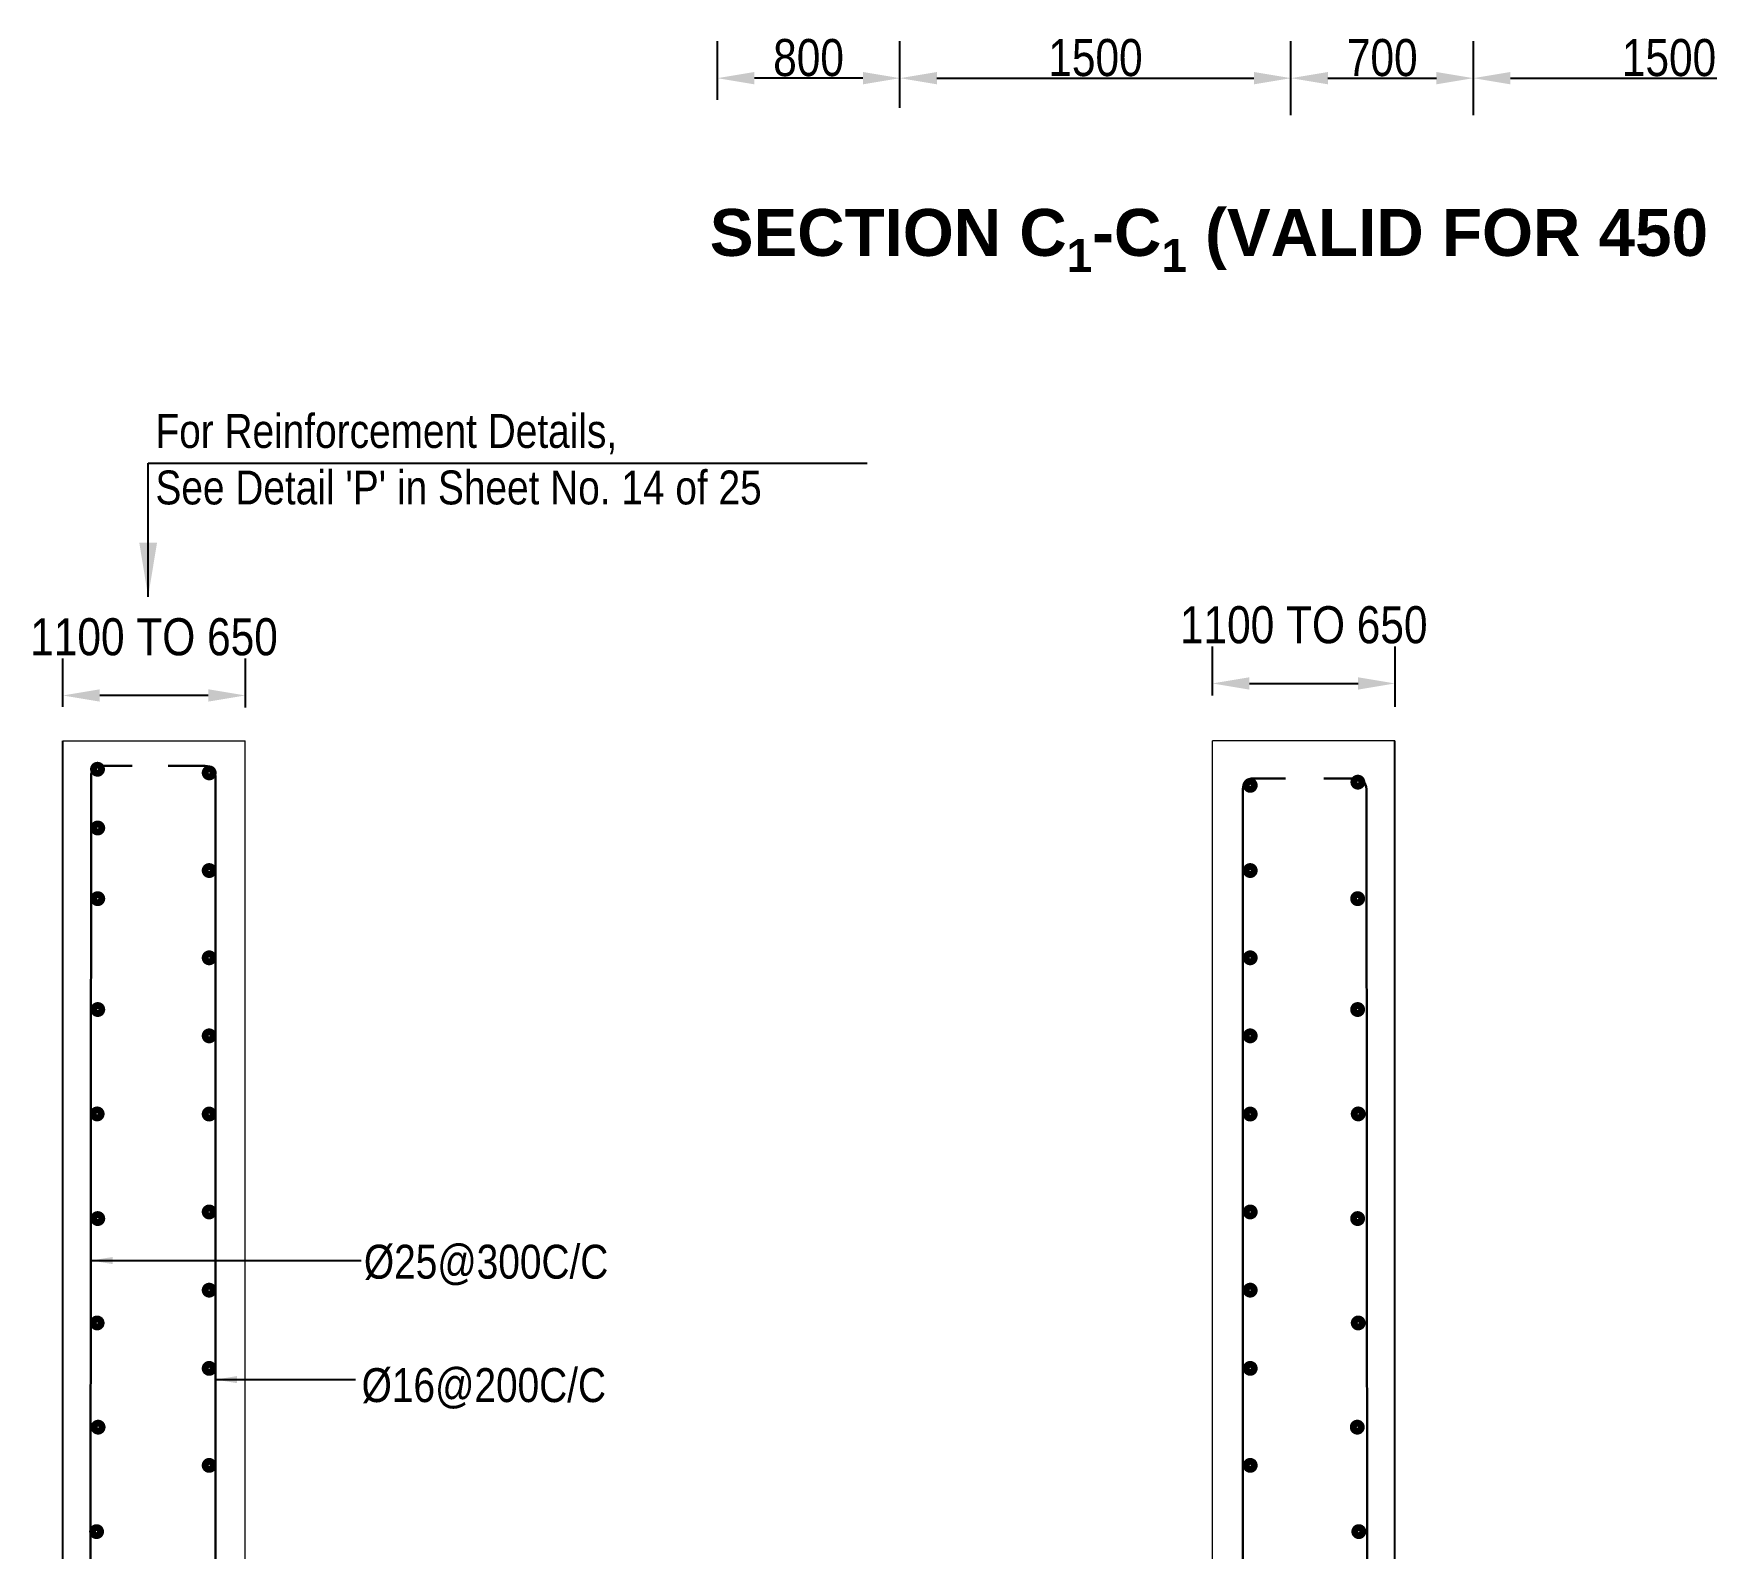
# Model space of a CAD drawing. Extents: x -119161 to 3778985, y -614964 to -30958.
# Drawn here: x 2984678 to 2995524, y -257442 to -247619 of the extents above; entities that cross this region are included whole.
import ezdxf

# ---------------------------------------------------------------- set-up
doc = ezdxf.new("R2010")
doc.units = 0
doc.header["$MEASUREMENT"] = 0
doc.layers.get('DEFPOINTS').update_dxf_attribs({"linetype": 'CONTINUOUS'})
doc.layers.add('Dim', color=7, linetype='CONTINUOUS', lineweight=9)
doc.layers.add('ROD', color=1, linetype='CONTINUOUS', lineweight=30)
doc.layers.add('LINE', color=7, linetype='CONTINUOUS')
doc.layers.add('TXT', color=7, linetype='CONTINUOUS')
doc.styles.add('ARIAL', font='ARIALN.TTF')
doc.styles.add('DIM', font='isocp3.shx')
doc.styles.add('dimText', font='ARIALN.TTF')
doc.styles.get("Standard").update_dxf_attribs({"font": 'times.ttf', "height": 250})
doc.dimstyles.new('3', dxfattribs={"dimtxt": 225, "dimasz": 350, "dimexe": 100, "dimexo": 25, "dimgap": 9, "dimtad": 0, "dimdec": 0, "dimzin": 0, "dimdsep": 46, "dimtxsty": 'Standard', "dimcen": 0, "dimclrt": 256, "dimadec": 0, "dimazin": 0, "dimtfac": 1, "dimtdec": 0, "dimtofl": 0, "dimtmove": 2, "dimatfit": 3, "dimfxl": 1, "dimtolj": 1, "dimtzin": 0, "dimarcsym": 0})
doc.dimstyles.new('dim n_120', dxfattribs={"dimtxt": 240, "dimasz": 240, "dimexe": 240, "dimexo": 150, "dimgap": 100, "dimtad": 2, "dimdec": 0, "dimzin": 0, "dimdsep": 46, "dimtxsty": 'DIM', "dimcen": 350, "dimclrd": 5, "dimclre": 5, "dimclrt": 7, "dimadec": 0, "dimazin": 0, "dimtfac": 1, "dimtdec": 0, "dimtmove": 0, "dimatfit": 3, "dimfxl": 240, "dimfxlon": 1, "dimtolj": 1, "dimtzin": 0, "dimarcsym": 0})
doc.dimstyles.new('dim_70', dxfattribs={"dimtxt": 140, "dimasz": 140, "dimexe": 70, "dimexo": 40, "dimgap": 50, "dimtad": 1, "dimdec": 0, "dimzin": 0, "dimdsep": 46, "dimtxsty": 'ARIAL', "dimcen": 0.09, "dimclrd": 5, "dimclre": 5, "dimclrt": 7, "dimadec": 0, "dimazin": 0, "dimtfac": 1, "dimtdec": 0, "dimtmove": 0, "dimatfit": 3, "dimfxl": 1, "dimtolj": 1, "dimtzin": 0, "dimarcsym": 0})

# ---------------------------------------------------------------- blocks, each defined once
blk = doc.blocks.new('*D1212')
at = {"layer": 'DEFPOINTS', "color": 0, "lineweight": -2, "ltscale": 50}
for p in [(2993505, -251833), (2992321, -252062), (2993505, -252135)]:
    blk.add_point(p, dxfattribs=at)
at = {"layer": 'Dim', "color": 5, "lineweight": -2, "ltscale": 50}
for p, q in [((2992321, -251912), (2992321, -251593)), ((2993505, -251985), (2993505, -251593)), ((2992561, -251833), (2993265, -251833))]:
    blk.add_line(p, q, dxfattribs=at)
for points in [[(2992561, -251793), (2992561, -251873), (2992321, -251833)], [(2993265, -251793), (2993265, -251873), (2993505, -251833)]]:
    blk.add_solid(points, dxfattribs=at)
at = {"layer": 'Dim', "color": 7, "ltscale": 50, "insert": (2992913, -251454), "char_height": 240, "attachment_point": 5, "style": 'dimText'}
blk.add_mtext('\\A1;1100 TO 650', dxfattribs=at)
blk = doc.blocks.new('*D1213')
at = {"layer": 'DEFPOINTS', "color": 0, "lineweight": -2, "ltscale": 50}
for p in [(2984868, -251911), (2984868, -252134), (2986052, -252140)]:
    blk.add_point(p, dxfattribs=at)
at = {"layer": 'Dim', "color": 5, "lineweight": -2, "ltscale": 50}
for p, q in [((2984868, -251984), (2984868, -251671)), ((2986052, -251990), (2986052, -251671)), ((2985812, -251911), (2985108, -251911))]:
    blk.add_line(p, q, dxfattribs=at)
for points in [[(2985108, -251871), (2985108, -251951), (2984868, -251911)], [(2985812, -251871), (2985812, -251951), (2986052, -251911)]]:
    blk.add_solid(points, dxfattribs=at)
at = {"layer": 'Dim', "color": 7, "ltscale": 50, "insert": (2985460, -251532), "char_height": 240, "attachment_point": 5, "style": 'dimText'}
blk.add_mtext('\\A1;1100 TO 650', dxfattribs=at)
blk = doc.blocks.new('*D1244')
at = {"layer": 'DEFPOINTS', "color": 0, "lineweight": -2, "ltscale": 50}
for p in [(2989112, -247909), (2989112, -248199), (2990295, -248251)]:
    blk.add_point(p, dxfattribs=at)
at = {"layer": 'Dim', "color": 5, "lineweight": -2, "ltscale": 50}
for p, q in [((2989112, -248049), (2989112, -247669)), ((2990295, -248101), (2990295, -247669)), ((2990055, -247909), (2989352, -247909))]:
    blk.add_line(p, q, dxfattribs=at)
for points in [[(2989352, -247869), (2989352, -247949), (2989112, -247909)], [(2990055, -247869), (2990055, -247949), (2990295, -247909)]]:
    blk.add_solid(points, dxfattribs=at)
at = {"layer": 'Dim', "color": 7, "ltscale": 50, "insert": (2989703, -247777), "char_height": 240, "attachment_point": 5, "style": 'dimText'}
blk.add_mtext('\\A1;800', dxfattribs=at)
blk = doc.blocks.new('*D1246')
at = {"layer": 'DEFPOINTS', "color": 0, "lineweight": -2, "ltscale": 50}
for p in [(2994013, -247909), (2992830, -248454), (2994013, -248454)]:
    blk.add_point(p, dxfattribs=at)
at = {"layer": 'Dim', "color": 5, "lineweight": -2, "ltscale": 50}
for p, q in [((2992830, -248149), (2992830, -247669)), ((2994013, -248149), (2994013, -247669)), ((2993070, -247909), (2993773, -247909))]:
    blk.add_line(p, q, dxfattribs=at)
for points in [[(2993070, -247869), (2993070, -247949), (2992830, -247909)], [(2993773, -247869), (2993773, -247949), (2994013, -247909)]]:
    blk.add_solid(points, dxfattribs=at)
at = {"layer": 'Dim', "color": 7, "ltscale": 50, "insert": (2993422, -247777), "char_height": 240, "attachment_point": 5, "style": 'dimText'}
blk.add_mtext('\\A1;700', dxfattribs=at)
blk = doc.blocks.new('*D1247')
at = {"layer": 'DEFPOINTS', "color": 0, "lineweight": -2, "ltscale": 50}
for p in [(2992830, -247909), (2992830, -248095), (2990295, -248177)]:
    blk.add_point(p, dxfattribs=at)
at = {"layer": 'Dim', "color": 5, "lineweight": -2, "ltscale": 50}
for p, q in [((2990295, -248027), (2990295, -247669)), ((2992830, -247945), (2992830, -247669)), ((2990535, -247909), (2992590, -247909))]:
    blk.add_line(p, q, dxfattribs=at)
for points in [[(2990535, -247869), (2990535, -247949), (2990295, -247909)], [(2992590, -247869), (2992590, -247949), (2992830, -247909)]]:
    blk.add_solid(points, dxfattribs=at)
at = {"layer": 'Dim', "color": 7, "ltscale": 50, "insert": (2991563, -247777), "char_height": 240, "attachment_point": 5, "style": 'dimText'}
blk.add_mtext('\\A1;1500', dxfattribs=at)
blk = doc.blocks.new('*D1249')
at = {"layer": 'DEFPOINTS', "color": 0, "lineweight": -2, "ltscale": 50}
for p in [(2996548, -247909), (2996548, -248095), (2994013, -248177)]:
    blk.add_point(p, dxfattribs=at)
at = {"layer": 'Dim', "color": 5, "lineweight": -2, "ltscale": 50}
for p, q in [((2994013, -248027), (2994013, -247669)), ((2996548, -247945), (2996548, -247669)), ((2994253, -247909), (2996308, -247909))]:
    blk.add_line(p, q, dxfattribs=at)
for points in [[(2994253, -247869), (2994253, -247949), (2994013, -247909)], [(2996308, -247869), (2996308, -247949), (2996548, -247909)]]:
    blk.add_solid(points, dxfattribs=at)
at = {"layer": 'Dim', "color": 7, "ltscale": 50, "insert": (2995281, -247777), "char_height": 240, "attachment_point": 5, "style": 'dimText'}
blk.add_mtext('\\A1;1500', dxfattribs=at)

msp = doc.modelspace()

# ---------------------------------------------------------------- linework, layer by layer
at = {"layer": 'LINE'}
for p, q in [((2984868.6, -264669.3, 0), (2984868.4, -252205.6, 0)), ((2993504.3, -264668.6, 0), (2993504.2, -252205.6, 0))]:
    msp.add_line(p, q, dxfattribs=at)
at = {"layer": 'LINE', "lineweight": 18}
for p, q in [((2984868.7, -252205.6, 0), (2986051.6, -252205.6, 0)), ((2984868.7, -252205.6, 0), (2986051.6, -252205.6, 0)), ((2986051.6, -263021.6, 0), (2986051.6, -252205.6, 0)), ((2993504.2, -252205.6, 0), (2992321.3, -252205.6, 0)), ((2992321.3, -263021.6, 0), (2992321.3, -252205.6, 0)), ((2993504.2, -252205.6, 0), (2992321.3, -252205.6, 0)), ((2993504.3, -252205.6, 0), (2993504.3, -252205.6, 0))]:
    msp.add_line(p, q, dxfattribs=at)
at = {"layer": 'ROD'}
for p, q in [((2985119.5, -252366.2, 0), (2985319.2, -252366.2, 0)), ((2985791, -252368, 0), (2985550.6, -252368, 0)), ((2985041.4, -264345.7, 0), (2985051.9, -252433.8, 0)), ((2985858.6, -264289.1, 0), (2985858.6, -252435.6, 0)), ((2992585.8, -252448.9, 0), (2992795.3, -252448.9, 0)), ((2993251.3, -252449.9, 0), (2993043.2, -252449.9, 0)), ((2992518.2, -264289.1, 0), (2992518.2, -252516.5, 0)), ((2993328.2, -263016.5, 0), (2993318.9, -252517.4, 0))]:
    msp.add_line(p, q, dxfattribs=at)
at = {"layer": 'ROD', "const_width": 51.9, "elevation": 0}
for points in [[(2985114.2, -252380.8, -1), (2985073, -252397.9, -1)], [(2985838.8, -252405.8, -1), (2985796.4, -252419.9, -1)], [(2992544.9, -252486.7, 1), (2992587.3, -252500.8, 1)], [(2993243.4, -252464.5, 1), (2993284.6, -252481.6, 1)], [(2985115.8, -252761.7, -1), (2985074.6, -252778.8, -1)], [(2985838.8, -253039, -1), (2985796.4, -253053.1, -1)], [(2992544.9, -253039, 1), (2992587.3, -253053.1, 1)], [(2985115.8, -253219.8, -1), (2985074.6, -253236.9, -1)], [(2993241.8, -253219.8, 1), (2993283.1, -253236.9, 1)], [(2985838.8, -253604.7, -1), (2985796.4, -253618.8, -1)], [(2992544.9, -253604.7, 1), (2992587.3, -253618.8, 1)], [(2985115.8, -253938.5, -1), (2985074.6, -253955.6, -1)], [(2993241.8, -253938.5, 1), (2993283.1, -253955.6, 1)], [(2985838.8, -254110.7, -1), (2985796.4, -254124.8, -1)], [(2992544.9, -254110.7, 1), (2992587.3, -254124.8, 1)], [(2985111.9, -254615.3, -1), (2985070.7, -254632.4, -1)], [(2985838.8, -254617.7, -1), (2985796.4, -254631.8, -1)], [(2992544.9, -254617.7, 1), (2992587.3, -254631.8, 1)], [(2993245.7, -254615.3, 1), (2993286.9, -254632.4, 1)], [(2985115.8, -255293.8, -1), (2985074.6, -255310.9, -1)], [(2985838.8, -255252.4, -1), (2985796.4, -255266.5, -1)], [(2992544.9, -255252.4, 1), (2992587.3, -255266.5, 1)], [(2993241.8, -255293.8, 1), (2993283.1, -255310.9, 1)], [(2985838.8, -255759.4, -1), (2985796.4, -255773.5, -1)], [(2992544.9, -255759.4, 1), (2992587.3, -255773.5, 1)], [(2985111.9, -255970.6, -1), (2985070.7, -255987.7, -1)], [(2993245.7, -255970.6, 1), (2993286.9, -255987.7, 1)], [(2985838.8, -256266.4, -1), (2985796.4, -256280.5, -1)], [(2992544.9, -256266.4, 1), (2992587.3, -256280.5, 1)], [(2985118, -256646.1, -1), (2985076.8, -256663.2, -1)], [(2993239.6, -256646.1, 1), (2993280.8, -256663.2, 1)], [(2985838.8, -256895.3, -1), (2985796.4, -256909.4, -1)], [(2992544.9, -256895.3, 1), (2992587.3, -256909.4, 1)], [(2985108.1, -257323.3, -1), (2985066.9, -257340.4, -1)], [(2993249.5, -257323.3, 1), (2993290.7, -257340.4, 1)]]:
    msp.add_lwpolyline(points, format="xyb", close=True, dxfattribs=at)
at = {"layer": 'ROD'}
for centre, start, end in [((2985119.5, -252433.8, 0), 90, 179.94951), ((2985791, -252435.6, 0), 0, 90), ((2992585.8, -252516.5, 0), 90, 180), ((2993251.3, -252517.5, 0), 0.05049, 90)]:
    msp.add_arc(centre, 67.6, start, end, dxfattribs=at)

# ---------------------------------------------------------------- texts
at = {"layer": 'TXT', "color": 0, "insert": (2989062.6, -248960.9, 0), "char_height": 169, "width": 13248.689, "attachment_point": 4}
msp.add_mtext('\\A1;{\\fArial|b1|i0|c0|p34;\\H1.8x;\\C6;SECTION C\\H0.7x;\\S^ 1;\\H1.429x;-C\\H0.7x;\\S^ 1;\\H1.429x; (VALID FOR 450 LENGTH IN BARREL PORTION)}', dxfattribs=at)
at = {"layer": 'TXT', "color": 0, "char_height": 219.7, "attachment_point": 4, "style": 'ARIAL'}
for s, insert, width in [("For Reinforcement Details,\\PSee Detail 'P' in Sheet No. 14 of 25", (2985469.4, -250380.9, 0), 6969.276), ('%%C25@300C/C', (2986820.7, -255604, 0), 1477.67), ('%%C16@200C/C', (2986805.9, -256404, 0), 1477.67)]:
    msp.add_mtext(s, dxfattribs=dict(at, insert=insert, width=width))

# ---------------------------------------------------------------- dimensions: what is measured, and where the dimension line sits
at = {"layer": 'Dim', "ltscale": 50}
for base, p1, p2, text, picture, middle in [((2989111.7, -247909.2, 0), (2990295, -248251.4, 0), (2989111.7, -248199, 0), '800', '*D1244', (2989703.4, -247776.7, 0)), ((2992830, -247909.2, 0), (2990295, -248177, 0), (2992830, -248094.5, 0), '1500', '*D1247', (2991562.5, -247776.7, 0)), ((2994013.1, -247909.2, 0), (2992830, -248454.4, 0), (2994013.1, -248454.4, 0), '700', '*D1246', (2993421.6, -247776.7, 0)), ((2996548.1, -247909.2, 0), (2994013.1, -248177, 0), (2996548.1, -248094.5, 0), '1500', '*D1249', (2995280.6, -247776.7, 0)), ((2993504.5, -251833.3, 0), (2992321.3, -252062.5, 0), (2993504.5, -252134.8, 0), '1100 TO 650', '*D1212', (2992912.9, -251454.2, 0))]:
    dim = msp.add_linear_dim(base=base, p1=p1, p2=p2, text=text, dimstyle='dim n_120', override={"dimgap": 10, "dimtxsty": 'dimText', "dimtmove": 2}, dxfattribs=at)
    dim.commit()
    dim.dimension.update_dxf_attribs({"geometry": picture, "text_midpoint": middle})
dim = msp.add_linear_dim(base=(2984868.4, -251911.2, 0), p1=(2986051.6, -252140.4, 0), p2=(2984868.4, -252134.4, 0), angle=180, text='1100 TO 650', dimstyle='dim n_120', override={"dimgap": 10, "dimtxsty": 'dimText', "dimtmove": 2}, dxfattribs=at)
dim.commit()
dim.dimension.update_dxf_attribs({"geometry": '*D1213', "text_midpoint": (2985460, -251532.1, 0)})

# ---------------------------------------------------------------- leaders
for points in [[(2985051.4, -255574.4, 0), (2986803.1, -255574.4, 0)], [(2985858.6, -256346.3, 0), (2986766.4, -256346.3, 0)]]:
    msp.add_leader(points, dimstyle='dim_70', override={"dimasz": 140}, dxfattribs=at)
at = {"layer": 'LINE', "ltscale": 0.5}
msp.add_leader([(2985421.9, -251270.6, 0), (2985421.9, -250405.5, 0), (2990083.4, -250405.5, 0)], dimstyle='3', override={"dimgap": 9, "dimtad": 0, "dimfxl": 700}, dxfattribs=at)

doc.saveas('drawing.dxf')
